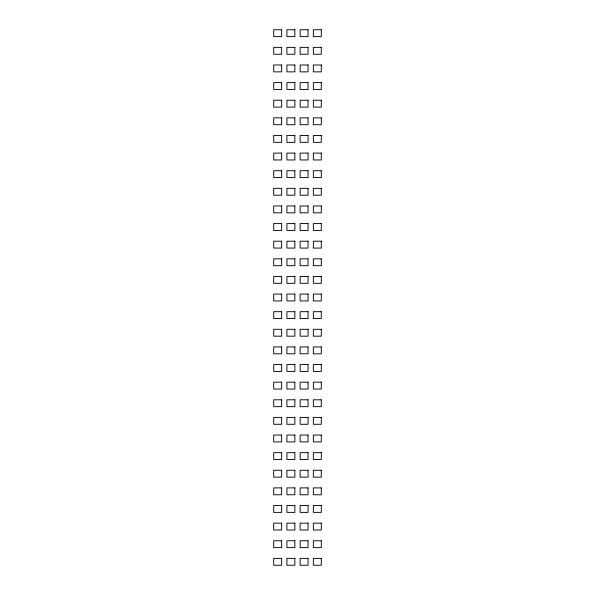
<?xml version="1.0" encoding="UTF-8"?>
<svg xmlns="http://www.w3.org/2000/svg" width="595" height="595" viewBox="0 0 595 595"><rect width="100%" height="100%" fill="white"/><g stroke="black" fill="none" stroke-linecap="round" stroke-linejoin="round"><path stroke-width="0.89" d="M281.643 29.75L273.715 29.75L273.715 36.622L281.643 36.622L281.643 29.75M294.86 29.75L286.924 29.75L286.924 36.622L294.86 36.622L294.86 29.75M308.076 29.75L300.14 29.75L300.14 36.622L308.076 36.622L308.076 29.75M321.285 29.75L313.357 29.75L313.357 36.622L321.285 36.622L321.285 29.75M281.643 47.369L273.715 47.369L273.715 54.242L281.643 54.242L281.643 47.369M294.86 47.369L286.924 47.369L286.924 54.242L294.86 54.242L294.86 47.369M308.076 47.369L300.14 47.369L300.14 54.242L308.076 54.242L308.076 47.369M321.285 47.369L313.357 47.369L313.357 54.242L321.285 54.242L321.285 47.369M281.643 64.989L273.715 64.989L273.715 71.861L281.643 71.861L281.643 64.989M294.86 64.989L286.924 64.989L286.924 71.861L294.86 71.861L294.86 64.989M308.076 64.989L300.14 64.989L300.14 71.861L308.076 71.861L308.076 64.989M321.285 64.989L313.357 64.989L313.357 71.861L321.285 71.861L321.285 64.989M281.643 82.616L273.715 82.616L273.715 89.488L281.643 89.488L281.643 82.616M294.86 82.616L286.924 82.616L286.924 89.488L294.86 89.488L294.86 82.616M308.076 82.616L300.14 82.616L300.14 89.488L308.076 89.488L308.076 82.616M321.285 82.616L313.357 82.616L313.357 89.488L321.285 89.488L321.285 82.616M281.643 100.235L273.715 100.235L273.715 107.107L281.643 107.107L281.643 100.235M294.86 100.235L286.924 100.235L286.924 107.107L294.86 107.107L294.86 100.235M308.076 100.235L300.14 100.235L300.14 107.107L308.076 107.107L308.076 100.235M321.285 100.235L313.357 100.235L313.357 107.107L321.285 107.107L321.285 100.235M281.643 117.855L273.715 117.855L273.715 124.727L281.643 124.727L281.643 117.855M294.86 117.855L286.924 117.855L286.924 124.727L294.86 124.727L294.86 117.855M308.076 117.855L300.14 117.855L300.14 124.727L308.076 124.727L308.076 117.855M321.285 117.855L313.357 117.855L313.357 124.727L321.285 124.727L321.285 117.855M281.643 135.474L273.715 135.474L273.715 142.346L281.643 142.346L281.643 135.474M294.86 135.474L286.924 135.474L286.924 142.346L294.86 142.346L294.86 135.474M308.076 135.474L300.14 135.474L300.14 142.346L308.076 142.346L308.076 135.474M321.285 135.474L313.357 135.474L313.357 142.346L321.285 142.346L321.285 135.474M281.643 153.094L273.715 153.094L273.715 159.966L281.643 159.966L281.643 153.094M294.86 153.094L286.924 153.094L286.924 159.966L294.86 159.966L294.86 153.094M308.076 153.094L300.14 153.094L300.14 159.966L308.076 159.966L308.076 153.094M321.285 153.094L313.357 153.094L313.357 159.966L321.285 159.966L321.285 153.094M281.643 170.72L273.715 170.72L273.715 177.593L281.643 177.593L281.643 170.72M294.86 170.72L286.924 170.72L286.924 177.593L294.86 177.593L294.86 170.72M308.076 170.72L300.14 170.72L300.14 177.593L308.076 177.593L308.076 170.72M321.285 170.72L313.357 170.72L313.357 177.593L321.285 177.593L321.285 170.72M281.643 188.34L273.715 188.34L273.715 195.212L281.643 195.212L281.643 188.34M294.86 188.34L286.924 188.34L286.924 195.212L294.86 195.212L294.86 188.34M308.076 188.34L300.14 188.34L300.14 195.212L308.076 195.212L308.076 188.34M321.285 188.34L313.357 188.34L313.357 195.212L321.285 195.212L321.285 188.34M281.643 205.959L273.715 205.959L273.715 212.832L281.643 212.832L281.643 205.959M294.86 205.959L286.924 205.959L286.924 212.832L294.86 212.832L294.86 205.959M308.076 205.959L300.14 205.959L300.14 212.832L308.076 212.832L308.076 205.959M321.285 205.959L313.357 205.959L313.357 212.832L321.285 212.832L321.285 205.959M281.643 223.579L273.715 223.579L273.715 230.451L281.643 230.451L281.643 223.579M294.86 223.579L286.924 223.579L286.924 230.451L294.86 230.451L294.86 223.579M308.076 223.579L300.14 223.579L300.14 230.451L308.076 230.451L308.076 223.579M321.285 223.579L313.357 223.579L313.357 230.451L321.285 230.451L321.285 223.579M281.643 241.198L273.715 241.198L273.715 248.07L281.643 248.07L281.643 241.198M294.86 241.198L286.924 241.198L286.924 248.07L294.86 248.07L294.86 241.198M308.076 241.198L300.14 241.198L300.14 248.07L308.076 248.07L308.076 241.198M321.285 241.198L313.357 241.198L313.357 248.07L321.285 248.07L321.285 241.198M281.643 258.825L273.715 258.825L273.715 265.697L281.643 265.697L281.643 258.825M294.86 258.825L286.924 258.825L286.924 265.697L294.86 265.697L294.86 258.825M308.076 258.825L300.14 258.825L300.14 265.697L308.076 265.697L308.076 258.825M321.285 258.825L313.357 258.825L313.357 265.697L321.285 265.697L321.285 258.825M281.643 276.444L273.715 276.444L273.715 283.317L281.643 283.317L281.643 276.444M294.86 276.444L286.924 276.444L286.924 283.317L294.86 283.317L294.86 276.444M308.076 276.444L300.14 276.444L300.14 283.317L308.076 283.317L308.076 276.444M321.285 276.444L313.357 276.444L313.357 283.317L321.285 283.317L321.285 276.444M281.643 294.064L273.715 294.064L273.715 300.936L281.643 300.936L281.643 294.064M294.86 294.064L286.924 294.064L286.924 300.936L294.86 300.936L294.86 294.064M308.076 294.064L300.14 294.064L300.14 300.936L308.076 300.936L308.076 294.064M321.285 294.064L313.357 294.064L313.357 300.936L321.285 300.936L321.285 294.064M281.643 311.683L273.715 311.683L273.715 318.556L281.643 318.556L281.643 311.683M294.86 311.683L286.924 311.683L286.924 318.556L294.86 318.556L294.86 311.683M308.076 311.683L300.14 311.683L300.14 318.556L308.076 318.556L308.076 311.683M321.285 311.683L313.357 311.683L313.357 318.556L321.285 318.556L321.285 311.683M281.643 329.303L273.715 329.303L273.715 336.175L281.643 336.175L281.643 329.303M294.86 329.303L286.924 329.303L286.924 336.175L294.86 336.175L294.86 329.303M308.076 329.303L300.14 329.303L300.14 336.175L308.076 336.175L308.076 329.303M321.285 329.303L313.357 329.303L313.357 336.175L321.285 336.175L321.285 329.303M281.643 346.93L273.715 346.93L273.715 353.802L281.643 353.802L281.643 346.93M294.86 346.93L286.924 346.93L286.924 353.802L294.86 353.802L294.86 346.93M308.076 346.93L300.14 346.93L300.14 353.802L308.076 353.802L308.076 346.93M321.285 346.93L313.357 346.93L313.357 353.802L321.285 353.802L321.285 346.93M281.643 364.549L273.715 364.549L273.715 371.421L281.643 371.421L281.643 364.549M294.86 364.549L286.924 364.549L286.924 371.421L294.86 371.421L294.86 364.549M308.076 364.549L300.14 364.549L300.14 371.421L308.076 371.421L308.076 364.549M321.285 364.549L313.357 364.549L313.357 371.421L321.285 371.421L321.285 364.549M281.643 382.169L273.715 382.169L273.715 389.041L281.643 389.041L281.643 382.169M294.86 382.169L286.924 382.169L286.924 389.041L294.86 389.041L294.86 382.169M308.076 382.169L300.14 382.169L300.14 389.041L308.076 389.041L308.076 382.169M321.285 382.169L313.357 382.169L313.357 389.041L321.285 389.041L321.285 382.169M281.643 399.788L273.715 399.788L273.715 406.66L281.643 406.66L281.643 399.788M294.86 399.788L286.924 399.788L286.924 406.66L294.86 406.66L294.86 399.788M308.076 399.788L300.14 399.788L300.14 406.66L308.076 406.66L308.076 399.788M321.285 399.788L313.357 399.788L313.357 406.66L321.285 406.66L321.285 399.788M281.643 417.407L273.715 417.407L273.715 424.28L281.643 424.28L281.643 417.407M294.86 417.407L286.924 417.407L286.924 424.28L294.86 424.28L294.86 417.407M308.076 417.407L300.14 417.407L300.14 424.28L308.076 424.28L308.076 417.407M321.285 417.407L313.357 417.407L313.357 424.28L321.285 424.28L321.285 417.407M281.643 435.034L273.715 435.034L273.715 441.906L281.643 441.906L281.643 435.034M294.86 435.034L286.924 435.034L286.924 441.906L294.86 441.906L294.86 435.034M308.076 435.034L300.14 435.034L300.14 441.906L308.076 441.906L308.076 435.034M321.285 435.034L313.357 435.034L313.357 441.906L321.285 441.906L321.285 435.034M281.643 452.654L273.715 452.654L273.715 459.526L281.643 459.526L281.643 452.654M294.86 452.654L286.924 452.654L286.924 459.526L294.86 459.526L294.86 452.654M308.076 452.654L300.14 452.654L300.14 459.526L308.076 459.526L308.076 452.654M321.285 452.654L313.357 452.654L313.357 459.526L321.285 459.526L321.285 452.654M281.643 470.273L273.715 470.273L273.715 477.145L281.643 477.145L281.643 470.273M294.86 470.273L286.924 470.273L286.924 477.145L294.86 477.145L294.86 470.273M308.076 470.273L300.14 470.273L300.14 477.145L308.076 477.145L308.076 470.273M321.285 470.273L313.357 470.273L313.357 477.145L321.285 477.145L321.285 470.273M281.643 487.893L273.715 487.893L273.715 494.765L281.643 494.765L281.643 487.893M294.86 487.893L286.924 487.893L286.924 494.765L294.86 494.765L294.86 487.893M308.076 487.893L300.14 487.893L300.14 494.765L308.076 494.765L308.076 487.893M321.285 487.893L313.357 487.893L313.357 494.765L321.285 494.765L321.285 487.893M281.643 505.512L273.715 505.512L273.715 512.384L281.643 512.384L281.643 505.512M294.86 505.512L286.924 505.512L286.924 512.384L294.86 512.384L294.86 505.512M308.076 505.512L300.14 505.512L300.14 512.384L308.076 512.384L308.076 505.512M321.285 505.512L313.357 505.512L313.357 512.384L321.285 512.384L321.285 505.512M281.643 523.139L273.715 523.139L273.715 530.011L281.643 530.011L281.643 523.139M294.86 523.139L286.924 523.139L286.924 530.011L294.86 530.011L294.86 523.139M308.076 523.139L300.14 523.139L300.14 530.011L308.076 530.011L308.076 523.139M321.285 523.139L313.357 523.139L313.357 530.011L321.285 530.011L321.285 523.139M281.643 540.758L273.715 540.758L273.715 547.631L281.643 547.631L281.643 540.758M294.86 540.758L286.924 540.758L286.924 547.631L294.86 547.631L294.86 540.758M308.076 540.758L300.14 540.758L300.14 547.631L308.076 547.631L308.076 540.758M321.285 540.758L313.357 540.758L313.357 547.631L321.285 547.631L321.285 540.758M281.643 558.378L273.715 558.378L273.715 565.25L281.643 565.25L281.643 558.378M294.86 558.378L286.924 558.378L286.924 565.25L294.86 565.25L294.86 558.378M308.076 558.378L300.14 558.378L300.14 565.25L308.076 565.25L308.076 558.378M321.285 558.378L313.357 558.378L313.357 565.25L321.285 565.25L321.285 558.378"/></g></svg>
